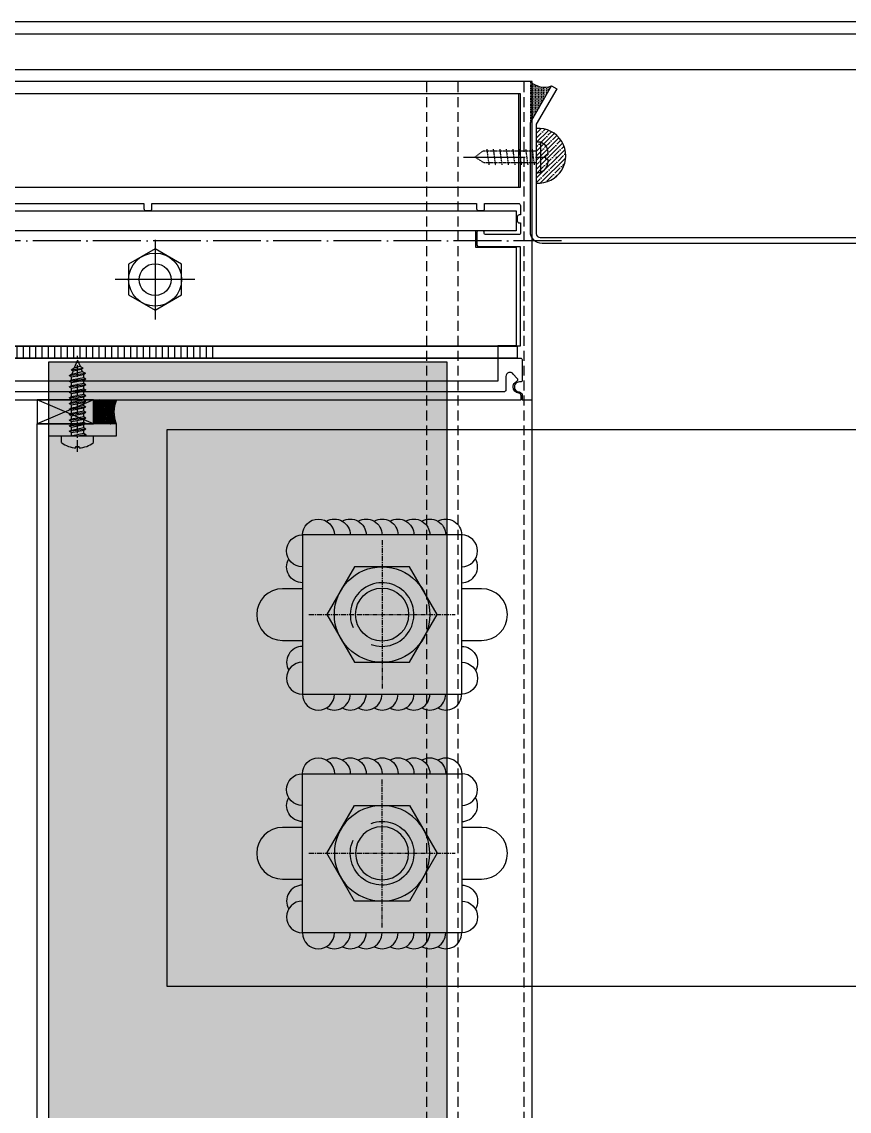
# Model space of a CAD drawing. Header units: millimetres. Extents: x 0 to 119933, y -45162 to 41221.
# Drawn here: x 11409.7 to 11617.7, y 2502.8 to 2776.6 of the extents above; entities that cross this region are included whole.
import ezdxf

# ---------------------------------------------------------------- set-up
doc = ezdxf.new("R2010")
doc.units = ezdxf.units.MM
for name, pattern in [('ACAD_ISO04W100', [30, 24, -3, 0, -3]), ('CENTER', [2, 1.25, -0.25, 0.25, -0.25]), ('CENTER2', [28.575000000000003, 19.05, -3.175, 3.175, -3.175]), ('DASH', [0.35, 0.25, -0.1]), ('HIDDEN', [0.375, 0.25, -0.125]), ('HIDDEN2', [0.1875, 0.125, -0.0625])]:
    doc.linetypes.add(name, pattern=pattern)
for name, color, linetype in [('AIX', 9, 'CENTER'), ('CASTFIX', 1, 'Continuous'), ('F-Alum', 4, 'Continuous'), ('F-Bolt', 32, 'Continuous'), ('F-center', 6, 'ACAD_ISO04W100'), ('F-Glass', 5, 'Continuous'), ('F-Misc', 8, 'Continuous'), ('F-SSTEEL', 3, 'Continuous'), ('F-steel', 3, 'Continuous'), ('GASK', 8, 'Continuous'), ('Hatch', 8, 'Continuous'), ('INSUL', 8, 'Continuous'), ('POCHET', 8, 'Continuous'), ('SC', 6, 'Continuous'), ('WELDING VW', 8, 'Continuous'), ('中心线', 1, 'CENTER2'), ('其他', 4, 'Continuous'), ('螺栓钉类', 241, 'Continuous')]:
    doc.layers.add(name, color=color, linetype=linetype)
pattern_1 = [(90, (-75213.38780109814, 13891.43160527718), (-1.5875, 1.110717624846116e-15), [])]

# ---------------------------------------------------------------- blocks, each defined once
blk = doc.blocks.new('N10TR16')
at = {"layer": 'CASTFIX'}
for p, q in [((0.2560000000012224, 4.750000018964784), (-0.9939999999987776, 4.750000018964784)), ((-0.9939999999987776, 4.750000018964784), (-0.9939999999987776, -4.749999981035216)), ((0.2560000000012224, 4.750000018964784), (0.2560000000012224, -4.749999981035216)), ((-3.293999999994412, 1.500000018964784), (-3.293999999994412, 0.7000226781128731)), ((-2.543999999994412, 0.5000283536755887), (-3.293999999994412, 0.7000226781128731)), ((-2.543999999994412, 0.5000283536755887), (-2.543999999994412, -0.4999716463535151)), ((-2.543999999994412, -0.4999716463535151), (-3.293999999994412, -0.6999773219176859)), ((-3.293999999994412, -0.6999773219176859), (-3.293999999994412, -1.499999981035216)), ((0.2560000000012224, -4.749999981035216), (-0.9939999999987776, -4.749999981035216))]:
    blk.add_line(p, q, dxfattribs=at)
at = {"layer": 'CASTFIX', "color": 9, "linetype": 'CENTER2'}
blk.add_line((22.76322755155707, 1.89647835213691e-08), (-6.121367363637546, 1.89647835213691e-08), dxfattribs=at)
at = {"layer": 'CASTFIX', "color": 8, "linetype": 'HIDDEN2'}
for p, q in [((0.2560000000012224, 1.800000018964056), (16.8402498505493, 1.800000018964056)), ((1.555820079396653, 2.400000018966239), (0.9127091534683132, -2.399999981036672)), ((3.555820079396653, 2.400000018966239), (2.912709153468313, -2.399999981036672)), ((5.555820079396653, 2.400000018966239), (4.912709153468313, -2.399999981036672)), ((7.555820079396653, 2.400000018966239), (6.912709153468313, -2.399999981036672)), ((9.555820079396653, 2.400000018966239), (8.912709153468313, -2.399999981036672)), ((11.55582007939665, 2.400000018966239), (10.91270915346831, -2.399999981036672)), ((13.55582007939665, 2.400000018966239), (12.91270915346831, -2.399999981036672)), ((15.55582007939665, 2.400000018966239), (14.91270915346831, -2.399999981036672)), ((16.32121739130525, -1.799999981034489), (19.25600000000122, 1.89647835213691e-08)), ((19.25600000000122, 1.89647835213691e-08), (16.8402498505493, 1.800000018964056)), ((0.2560000000012224, -1.799999981034489), (16.32121739130525, -1.799999981034489))]:
    blk.add_line(p, q, dxfattribs=at)
at = {"layer": 'CASTFIX'}
for centre, radius, start, end in [((0.378151981109113, 1.340092463105975), 3.675631999908523, 111.9199292039428, 177.5065728460662), ((0.378151981109113, -1.340092425176408), 3.675631999908295, 182.4934271539338, 248.0800707960572)]:
    blk.add_arc(centre, radius, start, end, dxfattribs=at)
blk = doc.blocks.new('*U49')
at = {"layer": '中心线', "color": 1, "linetype": 'CENTER', "ltscale": 2.357947691000002}
blk.add_line((5.684341886080801e-13, -4.054319021158165), (5.684341886080801e-13, 20.04217069582407), dxfattribs=at)
at = {"layer": '其他', "color": 4, "linetype": 'Continuous'}
for p, q in [((-1.611203967957408, 16.57356004946749), (1.433934520224852, 17.00152635438093)), ((-1.122044918358597, 16.29114394050512), (0.9447754706260412, 16.71911024541845)), ((-0.8145466848096703, 17.03351034634466), (0.6372772370771145, 17.46147665125824)), ((-2.109999999999332, 15.1034588387781), (1.981932402762027, 15.67854243420783)), ((-2.109999999999332, 13.70345883877815), (2.110000000000582, 14.29654116122205)), ((-1.549999999999386, 14.78014268803193), (1.492773353163216, 15.39612632524532)), ((-1.549999999999386, 14.02677498952423), (1.550000000000637, 14.61985731196827)), ((-1.549999999999386, 13.38014268803192), (1.550000000000637, 13.97322501047583)), ((-1.474060343241945, 15.44130352758725), (1.185275119614289, 16.13849273108517)), ((-2.109999999999332, 12.30345883877814), (2.110000000000582, 12.89654116122205)), ((-2.109999999999332, 10.90345883877814), (2.110000000000582, 11.49654116122204)), ((-1.549999999999386, 12.62677498952422), (1.550000000000637, 13.21985731196827)), ((-1.549999999999386, 11.98014268803192), (1.550000000000637, 12.57322501047582)), ((-1.549999999999386, 11.22677498952422), (1.550000000000637, 11.81985731196826)), ((-1.549999999999386, 10.58014268803191), (1.550000000000637, 11.17322501047582)), ((-2.109999999999332, 9.50345883877813), (2.110000000000582, 10.09654116122204)), ((-2.109999999999332, 8.103458838778124), (2.110000000000582, 8.69654116122203)), ((-1.549999999999386, 9.82677498952421), (1.550000000000637, 10.41985731196826)), ((-1.549999999999386, 9.180142688031907), (1.550000000000637, 9.773225010475812)), ((-1.549999999999386, 8.426774989524205), (1.550000000000637, 9.019857311968252)), ((-1.549999999999386, 7.780142688031901), (1.550000000000637, 8.373225010475807)), ((-2.109999999999332, 6.703458838778118), (2.110000000000582, 7.296541161222024)), ((-2.109999999999332, 5.303458838778113), (2.110000000000582, 5.896541161222018)), ((-1.549999999999386, 7.026774989524199), (1.550000000000637, 7.619857311968246)), ((-1.549999999999386, 6.380142688031896), (1.550000000000637, 6.973225010475801)), ((-1.549999999999386, 5.626774989524193), (1.550000000000637, 6.219857311968241)), ((-1.549999999999386, 4.98014268803189), (1.550000000000637, 5.573225010475795)), ((-2.109999999999332, 3.903458838778107), (2.110000000000582, 4.496541161222012)), ((-2.109999999999445, 2.503458838778101), (2.110000000000582, 3.096541161222007)), ((-1.549999999999386, 4.226774989524188), (1.550000000000637, 4.819857311968235)), ((-1.549999999999386, 3.580142688031884), (1.550000000000637, 4.17322501047579)), ((-1.549999999999386, 2.826774989524182), (1.550000000000637, 3.419857311968229)), ((-1.549999999999386, 2.180142688031879), (1.550000000000637, 2.773225010475784)), ((-2.109999999999445, 1.103458838778096), (2.110000000000582, 1.696541161222001)), ((-1.689951005759895, -2.842170943040401e-14), (1.550000000000637, 0.619857311968218)), ((-1.549999999999386, 1.426774989524176), (1.550000000000637, 2.019857311968224)), ((-1.549999999999386, 0.7801426880318729), (1.550000000000637, 1.373225010475778)), ((3.410605131648481e-13, 5.684341886080801e-14), (2.110000000000582, 0.2965411612219953))]:
    blk.add_line(p, q, dxfattribs=at)
at = {"layer": '螺栓钉类', "color": 241, "linetype": 'Continuous'}
for p, q in [((-1.611203967957408, 16.57356004946749), (-0.8145466848096703, 17.03351034634468)), ((-1.611203967957408, 16.57356004946749), (-1.122044918358597, 16.29114394050512)), ((6.821210263296962e-13, 19.00000000000003), (-0.8145466848096703, 17.03351034634466)), ((5.684341886080801e-13, 19.00000000000003), (0.6372772370771145, 17.46147665125829)), ((0.6372772370771145, 17.46147665125824), (1.433934520224852, 17.00152635438093)), ((0.9447754706260412, 16.71911024541845), (1.433934520224852, 17.00152635438093)), ((0.9447754706260412, 16.71911024541845), (1.185275119614175, 16.13849273108517)), ((-2.109999999999332, 15.1034588387781), (-1.549999999999386, 15.42677498952423)), ((-2.109999999999332, 15.1034588387781), (-1.549999999999386, 14.78014268803193)), ((-2.109999999999332, 13.70345883877809), (-1.549999999999386, 14.02677498952423)), ((-2.109999999999332, 13.70345883877809), (-1.549999999999386, 13.38014268803192)), ((-1.549999999999386, 15.42677498952423), (-1.474060343241945, 15.44130352758725)), ((-1.549999999999386, 14.0267749895242), (-1.549999999999386, 14.78014268803196)), ((-1.122044918358597, 16.29114394050515), (-1.474060343241945, 15.44130352758725)), ((1.185275119614289, 16.13849273108517), (1.981932402762027, 15.67854243420783)), ((1.492773353163216, 15.39612632524529), (1.981932402762027, 15.67854243420783)), ((1.492773353163216, 15.39612632524532), (1.550000000000637, 15.25796897832146)), ((1.550000000000637, 14.61985731196827), (1.550000000000637, 15.25796897832146)), ((1.550000000000637, 14.61985731196827), (2.110000000000582, 14.29654116122205)), ((1.550000000000637, 13.97322501047583), (2.110000000000582, 14.29654116122205)), ((1.550000000000637, 13.21985731196824), (1.550000000000637, 13.9732250104758)), ((-2.109999999999332, 12.30345883877808), (-1.549999999999386, 12.62677498952422)), ((-2.109999999999332, 12.30345883877808), (-1.549999999999386, 11.98014268803192)), ((-2.109999999999332, 10.90345883877808), (-1.549999999999386, 11.22677498952422)), ((-1.549999999999386, 12.62677498952422), (-1.549999999999386, 13.38014268803195)), ((-1.549999999999386, 11.22677498952419), (-1.549999999999386, 11.98014268803198)), ((1.550000000000637, 13.21985731196827), (2.110000000000582, 12.89654116122205)), ((1.550000000000637, 12.57322501047582), (2.110000000000582, 12.89654116122205)), ((1.550000000000637, 11.81985731196818), (1.550000000000637, 12.5732250104758)), ((1.550000000000637, 11.81985731196826), (2.110000000000582, 11.49654116122204)), ((1.550000000000637, 11.17322501047582), (2.110000000000582, 11.49654116122204)), ((1.550000000000637, 10.4198573119682), (1.550000000000637, 11.17322501047582)), ((-2.109999999999332, 10.90345883877808), (-1.549999999999386, 10.58014268803191)), ((-2.109999999999332, 9.503458838778073), (-1.549999999999386, 9.82677498952421)), ((-2.109999999999332, 9.503458838778073), (-1.549999999999386, 9.180142688031907)), ((-2.109999999999332, 8.103458838778067), (-1.549999999999386, 8.426774989524205)), ((-1.549999999999386, 9.826774989524182), (-1.549999999999386, 10.58014268803188)), ((-1.549999999999386, 8.426774989524205), (-1.549999999999386, 9.180142688031964)), ((1.550000000000637, 10.41985731196826), (2.110000000000582, 10.09654116122204)), ((1.550000000000637, 9.773225010475812), (2.110000000000582, 10.09654116122204)), ((1.550000000000637, 9.019857311968224), (1.550000000000637, 9.773225010475812)), ((1.550000000000637, 9.019857311968252), (2.110000000000582, 8.69654116122203)), ((1.550000000000637, 8.373225010475807), (2.110000000000582, 8.69654116122203)), ((1.550000000000637, 7.619857311968218), (1.550000000000637, 8.373225010475807)), ((-2.109999999999332, 8.103458838778067), (-1.549999999999386, 7.780142688031901)), ((-2.109999999999332, 6.703458838778062), (-1.549999999999386, 7.026774989524199)), ((-2.109999999999332, 6.703458838778062), (-1.549999999999386, 6.380142688031896)), ((-2.109999999999332, 5.303458838778056), (-1.549999999999386, 5.626774989524193)), ((-1.549999999999386, 7.026774989524199), (-1.549999999999386, 7.78014268803193)), ((-1.549999999999386, 5.626774989524193), (-1.549999999999386, 6.380142688031924)), ((1.550000000000637, 7.619857311968246), (2.110000000000582, 7.296541161222024)), ((1.550000000000637, 6.973225010475801), (2.110000000000582, 7.296541161222024)), ((1.550000000000637, 6.219857311968269), (1.550000000000637, 6.973225010475801)), ((1.550000000000637, 6.219857311968241), (2.110000000000582, 5.896541161222018)), ((1.550000000000637, 5.573225010475795), (2.110000000000582, 5.896541161222018)), ((1.550000000000637, 4.819857311968235), (1.550000000000637, 5.573225010475738)), ((-2.109999999999332, 5.303458838778056), (-1.549999999999386, 4.98014268803189)), ((-2.109999999999332, 3.90345883877805), (-1.549999999999386, 4.226774989524188)), ((-2.109999999999332, 3.90345883877805), (-1.549999999999386, 3.580142688031884)), ((-2.109999999999332, 2.503458838778045), (-1.549999999999386, 2.826774989524182)), ((-1.549999999999386, 4.226774989524188), (-1.549999999999386, 4.980142688031918)), ((-1.549999999999386, 2.826774989524154), (-1.549999999999386, 3.580142688031913)), ((1.550000000000637, 4.819857311968235), (2.110000000000582, 4.496541161222012)), ((1.550000000000637, 4.17322501047579), (2.110000000000582, 4.496541161222012)), ((1.550000000000637, 3.419857311968258), (1.550000000000637, 4.173225010475818)), ((1.550000000000637, 3.419857311968229), (2.110000000000582, 3.096541161222007)), ((1.550000000000637, 2.773225010475784), (2.110000000000582, 3.096541161222007)), ((1.550000000000637, 2.019857311968252), (1.550000000000637, 2.773225010475812)), ((-3.999999999999432, -1.723475382979757), (-3.999999999999432, 5.684341886080801e-14)), ((-3.999999999999432, 5.684341886080801e-14), (-1.749999999999432, 2.842170943040401e-14)), ((-2.109999999999332, 2.503458838778045), (-1.549999999999386, 2.180142688031879)), ((-2.109999999999332, 1.103458838778039), (-1.549999999999386, 1.426774989524176)), ((-2.109999999999332, 1.103458838778039), (-1.549999999999386, 0.7801426880318729)), ((-1.749999999999432, 2.842170943040401e-14), (2.310000000000628, -2.842170943040401e-14)), ((-1.549999999999386, 1.426774989524176), (-1.549999999999386, 2.180142688031907)), ((-1.549999999999386, 0.2000000000000171), (-1.549999999999386, 0.7801426880318729)), ((1.550000000000637, 2.019857311968224), (2.110000000000582, 1.696541161222001)), ((1.550000000000637, 1.373225010475778), (2.110000000000582, 1.696541161222001)), ((1.550000000000637, 0.619857311968218), (1.550000000000637, 1.373225010475778)), ((1.550000000000637, 0.619857311968218), (2.110000000000582, 0.2965411612219953)), ((2.110000000000582, 0.1999999999999602), (2.110000000000582, 0.2965411612219668)), ((-0.3999999999994088, -3.087680633323401), (-0.3999999999994088, -2.69999999999996)), ((-0.3999999999994088, -2.69999999999996), (0.4000000000006594, -2.69999999999996)), ((0.4000000000006594, -3.087680633323401), (0.4000000000006594, -2.69999999999996)), ((2.310000000000628, -2.842170943040401e-14), (4.000000000000568, -2.842170943040401e-14)), ((4.000000000000568, -1.723475382979757), (4.000000000000568, -2.842170943040401e-14))]:
    blk.add_line(p, q, dxfattribs=at)
for centre, radius, start, end in [((-1.749999999999432, 0.2000000000000171), 0.2, 270, 0), ((2.310000000000628, 0.1999999999999602), 0.2, 180, 270), ((5.684341886080801e-13, 3.400000000000034), 6.5, 232.020127555146, 266.4718766587112), ((5.684341886080801e-13, 3.400000000000034), 6.5, 273.5281233412887, 307.9798724448539)]:
    blk.add_arc(centre, radius, start, end, dxfattribs=at)
blk = doc.blocks.new('*U83')
at = {"layer": 'GASK'}
blk.add_lwpolyline([(0, -14.1830304988689), (0, 0), (-5.999999999999968, 0), (-5.999999999999968, -14.1830304988689)], close=True, dxfattribs=at)
for points in [[(0, -14.1830304988689), (-5.999999999999968, 0)], [(-5.999999999999968, -14.1830304988689), (0, 0)]]:
    blk.add_lwpolyline(points, dxfattribs=at)
blk = doc.blocks.new('*U390')
at = {"layer": 'AIX'}
for p, q in [((-1.4210854715202e-14, -18.37947958776873), (-1.4210854715202e-14, 18.37947958776867)), ((-18.66666666666668, 9.473903143468e-15), (18.66666666666665, 9.473903143468e-15))]:
    blk.add_line(p, q, dxfattribs=at)
at = {"layer": 'SC'}
blk.add_lwpolyline([(11.99999999999999, 6.928203230275481), (-1.4210854715202e-14, 13.85640646055099), (-12.00000000000001, 6.928203230275481), (-12.00000000000001, -6.928203230275537), (-1.4210854715202e-14, -13.85640646055105), (11.99999999999999, -6.928203230275537)], close=True, dxfattribs=at)
for centre, radius in [((-1.4210854715202e-14, 9.473903143468e-15), 11.99999999999997), ((-1.4210854715202e-14, -2.842170943040401e-14), 6.666666666666666)]:
    blk.add_circle(centre, radius, dxfattribs=at)
blk.add_arc((-1.4210854715202e-14, -2.842170943040401e-14), 8, 339.9386751139761, 294.2424867200839, dxfattribs=at)
blk = doc.blocks.new('*U391')
at = {"layer": 'AIX'}
for p, q in [((-1.4210854715202e-14, -18.37947958776873), (-1.4210854715202e-14, 18.37947958776867)), ((-18.66666666666668, 9.473903143468e-15), (18.66666666666665, 9.473903143468e-15))]:
    blk.add_line(p, q, dxfattribs=at)
at = {"layer": 'SC'}
blk.add_lwpolyline([(11.99999999999999, 6.928203230275481), (-1.4210854715202e-14, 13.85640646055099), (-12.00000000000001, 6.928203230275481), (-12.00000000000001, -6.928203230275537), (-1.4210854715202e-14, -13.85640646055105), (11.99999999999999, -6.928203230275537)], close=True, dxfattribs=at)
for centre, radius in [((-1.4210854715202e-14, 9.473903143468e-15), 11.99999999999997), ((-1.4210854715202e-14, -2.842170943040401e-14), 6.666666666666666)]:
    blk.add_circle(centre, radius, dxfattribs=at)
blk.add_arc((-1.4210854715202e-14, -2.842170943040401e-14), 8, 339.9386751139761, 294.2424867200839, dxfattribs=at)
blk = doc.blocks.new('*U373')
at = {"layer": 'WELDING VW'}
for centre, end in [((4, -4.996003610813204e-16), 180), ((8, -4.996003610813204e-16), 120)]:
    blk.add_arc(centre, 4, 0, end, dxfattribs=at)
blk = doc.blocks.new('*U374')
at = {"layer": 'WELDING VW'}
for centre, start in [((4, 4.996003610813204e-16), 180), ((8, 4.996003610813204e-16), 240), ((12, 4.996003610813204e-16), 240), ((16, 4.996003610813204e-16), 240), ((20, 4.996003610813204e-16), 240), ((24, 4.996003610813204e-16), 240), ((28, 4.996003610813204e-16), 240), ((32, 4.996003610813204e-16), 240), ((36, 4.996003610813204e-16), 240)]:
    blk.add_arc(centre, 4, start, 0, dxfattribs=at)
blk = doc.blocks.new('*U388')
at = {"layer": 'INSUL', "lineweight": 0}
h = blk.add_hatch(dxfattribs=at)
h.set_pattern_fill('岩棉', color=256, scale=100, style=0, pattern_type=2)
h.set_pattern_definition([(171.78891, (53.300008, 199.047619), (-673.2017241561263, 100.0000024861343), [3.334189, -696.8453999999999]), (146.908661, (56.22287299999999, 197.142857), (-158.400404383208, 100.0000013838884), [3.488733, -729.14512]), (132.32733, (58.39145, 194.761905), (-178.2004572863525, 199.9999991336096), [3.220506, -673.0858000000001]), (114.796992, (59.71145300000001, 191.904762), (-39.60010136608867, 99.99999941106627), [3.147328, -327.32212]), (91.62022409999996, (59.805739, 188.571429), (-19.80005000361191, 599.9999997105077), [3.334667, -696.9453000000001]), (82.82482490000001, (50.094286, 111.428571), (138.6003494418545, 1099.99999703413), [77.75173799999999, -16250.113]), (97.17517500000001, (69.705765, 111.428571), (-138.6003524828371, 1099.999996651516), [77.75173799999999, -16250.113]), (88.37977579999999, (59.994311, 188.571429), (19.80004305400807, 599.9999999021459), [3.334667, -696.9453000000001]), (65.203007, (60.088597, 191.904762), (39.60010129581894, 99.99999955872296), [3.147327999999999, -327.32212]), (47.67266910000001, (61.408601, 194.761905), (178.2004567313952, 199.9999997012696), [3.220506, -673.0858000000001]), (33.09133830000001, (63.577178, 197.142857), (158.4004028750618, 100.0000036376688), [3.488733, -729.14512]), (8.211089519999998, (66.50004200000001, 199.047619), (673.2017245654226, 99.99999981557866), [3.334189, -696.8453999999999]), (87.16616460000002, (50, 109.52381), (19.80004178584671, 300.0000003017782), [1.907094, -398.5826499999999]), (103.901385, (50.47143, 107.619048), (-79.20020264660533, 299.9999996283441), [1.962234, -410.1069900000001]), (111.603615, (51.225717, 105.714286), (-19.80005052895802, 99.99999996627346), [2.048675, -105.50674]), (122.761347, (52.451435, 103.809524), (-59.40015357165495, 99.99999895630117), [2.265061, -473.39773]), (138.290552, (54.054296, 102.380952), (-118.8003028617563, 100.0000020556398), [2.147087, -448.74108]), (152.003514, (55.845729, 101.428571), (-178.2004575064848, 99.99999862560198), [2.028857, -424.0311900000002]), (166.477202, (57.825734, 100.952381), (-396.0010138359246, 100.0000032088846), [2.036462, -425.6205499999999]), (167.070755, (59.900025, 100.47619), (-415.8010658158154, 99.99999981188667), [2.128248, -444.80388]), (12.9292444, (59.900025, 100.47619), (415.8010659680223, 99.99999935621649), [2.128248, -444.80388]), (13.5227975, (61.97431599999999, 100.952381), (396.0010147085893, 99.99999975312382), [2.036462, -425.6205499999999]), (27.99648529999999, (63.954321, 101.428571), (198.0005052749504, 100.0000036439555), [2.028857, -424.0311900000001]), (41.70944699999999, (65.74575499999999, 102.380952), (118.8003019456718, 100.0000029682972), [2.147087, -448.7410799999999]), (57.23865219999999, (67.34861599999999, 103.809524), (198.0005044485324, 300.0000016678519), [2.265060999999999, -473.3977299999999]), (68.396384, (68.574333, 105.714286), (19.80005041478078, 100.0000003570638), [2.048675, -105.50674]), (76.098615, (69.328621, 107.619048), (19.80005075413857, 99.99999951570958), [1.962234, -410.1069899999999]), (92.83383529999998, (69.800051, 109.52381), (-19.80005025124201, 299.9999998913794), [1.907094000000001, -398.5826500000001])])
h.paths.add_polyline_path([(0, 0), (1122.444924775991, 0), (1122.444924775991, 100), (0, 100)])
at = {"layer": 'INSUL'}
blk.add_lwpolyline([(0, 0), (1122.444924775991, 0), (1122.444924775991, 100), (0, 100)], close=True, dxfattribs=at)
blk = doc.blocks.new('A$C7C915CBD')
at = {"layer": 'POCHET', "ltscale": 10}
for p, q in [((0, 10), (0, -10)), ((9.999999999998181, 0, 1.027965127767488e-09), (-10.00000000000182, 0, 1.027965127767488e-09))]:
    blk.add_line(p, q, dxfattribs=at)
at = {"layer": 'POCHET', "ltscale": 10, "elevation": 1.027965127767488e-09}
blk.add_lwpolyline([(6.666666666669698, 3.849001794602373), (-1.818989403545856e-12, 7.698003589197469), (-6.666666666673336, 3.849001794602373), (-6.666666666673336, -3.849001794587821), (-1.818989403545856e-12, -7.698003589190193), (6.666666666669698, -3.849001794587821)], close=True, dxfattribs=at)
at = {"layer": 'POCHET', "ltscale": 10}
for radius in [6.666666666666666, 4]:
    blk.add_circle((-1.818989403545856e-12, 0, 2.055930255534977e-09), radius, dxfattribs=at)
blk = doc.blocks.new('A$Ccb7f10ee')
at = {"layer": 'Hatch'}
h = blk.add_hatch(dxfattribs=at)
h.set_pattern_fill('ANSI31', color=256, angle=404.9999999999999, style=0)
h.set_pattern_definition(pattern_1)
h.paths.add_polyline_path([(81.63758955404774, -26.48932928912109), (184.6234217901147, -26.48932928894646), (184.6234217901147, -29.48932928894646), (81.63758955404774, -29.48932928912109)])
h = blk.add_hatch(dxfattribs=at)
h.set_pattern_fill('ANSI31', color=256, angle=404.9999999999999, style=0)
h.set_pattern_definition(pattern_1)
h.paths.add_polyline_path([(81.63758955404774, -26.48932928912109), (184.6234217901147, -26.48932928894646), (184.6234217901147, -29.48932928894646), (81.63758955404774, -29.48932928912109)])
at = {"layer": 'F-Alum'}
for points in [[(261.0000000000573, -29.49999486788874, -0.4142135643336874), (261.5000000000573, -29.99999487120658), (261.4999999899292, -31.51770916441455), (261.4999999697311, -35.00000006420305, -0.4142135604130354), (260.9999999697311, -35.50000006082701), (260.8209603032437, -35.50000006082701, 1.018192016017547), (260.724144870007, -38.00174560653977, -0.3119607695032745), (261.4999999732818, -38.99016762065003), (261.4999999732818, -40), (263.9999999999991, -40.00000000098953), (263.9999999999991, -6.005881914519705), (263.9999615543629, -6.005881914519705), (263.9999615543629, 5.994118085480295), (263.9999999999991, 5.994118085480295), (263.9999999999991, 39.99874352334882), (52.03722643735819, 39.99874352331972)], [(120.0723298411831, 9.364234443812165), (166.4134147856166, 9.364232732215896), (166.4134147856166, 8.064232730888762, 0.414213562373095), (166.9134147856166, 7.564232730888762), (167.913414785733, 7.564232730888762, 0.414213562373095), (168.413414785733, 8.064232730888762), (168.413414785733, 9.364232732215896), (250.0081176311351, 9.364232732245), (250.0081176311351, 8.064232732256642, 0.414213562373095), (250.5081176311351, 7.564232732256642), (251.5081176312515, 7.564232732256642, 0.414213562373095), (252.0081176312515, 8.064232732256642), (252.0081176312515, 9.364232732245), (260.5081176312515, 9.364232732245, -0.4142135623730951), (261.0081176312515, 8.864232732245), (261.0081176336962, 6.488816553202923), (260.7081176313213, 6.488816553202923, 0.414213562373095), (260.2081176313213, 5.988816553202923), (260.2081176313213, 4.988816553086508, 0.414213562373095), (260.7081176313213, 4.488816553086508), (261.0081176312515, 4.488816553086508), (261.0081176312515, 1.807099015539279, -0.4142135623730951), (260.7581176312515, 1.557099015539279), (252.2081176312049, 1.557099015568383, -0.4142135623659913), (251.9081176312748, 1.857099015614949), (251.9081176312748, 2.188816553127253, 0.414213562373095), (251.6081176312282, 2.488816553144716), (250.4081176312748, 2.488816553144716, 0.4142135623740711), (250.1081176312282, 2.188816553127253), (250.1081176311118, -1.142900984443258, 0.4142135623720742), (250.4081176311583, -1.442900984431617), (261.0000000069258, -1.442900984460721), (261.0000001151338, -26.48932928894646), (58.52534418104915, -26.4893292892084)], [(79.83423369375669, -39.99999694139115), (261.1999999732352, -40.00005905580474), (261.1999999732352, -39.00434738962213, 0.3167602136099132), (260.6138035896574, -38.28630470362259, -0.3884746722357249), (259.2120036772094, -36.75435066816863), (259.2120036772094, -36.54423901735572, -0.2485661947125272), (260.0681539446223, -35.35808916878887, 0.4929598416309032), (260.2332524334188, -34.59510650724405), (259.2258444339377, -33.56127648759866, 0.7580497164828303), (257.3717871278632, -34.08145541627891), (257.3717871278632, -37.49664525006665, -0.414213562373095), (256.8717871278632, -37.99664525006665), (240.8412747518232, -38.00301185739227), (85.61011027170025, -37.99829144240357)]]:
    blk.add_lwpolyline(points, format="xyb", dxfattribs=at)
for points in [[(59.53723959927447, -29.48936448741006), (261.0000000000573, -29.48936448735185)], [(249.7430541776112, 2.488816553144716), (249.7430541776112, -1.65727346384665), (259.9888010101849, -1.65727346384665), (259.9888010101849, -26.40889351896476), (255.3482580178525, -26.40889351896476), (255.3482580178525, -35.26243386318674), (89.74645885008067, -35.26243386318674), (89.74645885008067, -26.40889351896476), (59.53654328599805, -26.40889351899386), (59.53654328599805, -1.657273463904858), (69.78229011857184, -1.657273463904858), (69.78229011857184, 2.488816553086508)]]:
    blk.add_lwpolyline(points, dxfattribs=at)
for points in [[(260.9999999999991, 13.364232732245), (58.53722684003878, 13.3642327322159), (58.53722684003878, 36.9987787217251), (260.9999999999991, 36.99877872178331)], [(59.53657659172313, 7.483438448223751), (259.98883431591, 7.483438448281959), (259.98883431591, 2.483438448281959), (59.53657659172313, 2.483438448223751)], [(81.63758955404774, -26.48932928912109), (260.2252209578864, -26.48932928894646), (260.2252209578864, -29.48932928894646), (81.63758955404774, -29.48932928912109)], [(81.63758955404774, -26.48932928912109), (260.2252209578864, -26.48932928894646), (260.2252209578864, -29.48932928894646), (81.63758955404774, -29.48932928912109)]]:
    blk.add_lwpolyline(points, close=True, dxfattribs=at)
at = {"layer": 'F-center', "ltscale": 0.5}
blk.add_line((271.3328309509589, 0), (-36.21133682237996, 0), dxfattribs=at)
blk.add_blockref('A$C7C915CBD', (169.2323418657543, -9.773693882394582))

msp = doc.modelspace()

# ---------------------------------------------------------------- hatches: boundary and pattern name
at = {"layer": 'F-Misc', "linetype": 'DASH'}
h = msp.add_hatch(dxfattribs=at)
h.set_pattern_fill('DOTS', color=256, scale=0.25, angle=90, style=0)
h.set_pattern_definition([(90, (1355.393330699801, -43883.30966738242), (0.396875, 0.1984375), [0, -0.396875])])
edge = h.paths.add_edge_path()
edge.add_line((11542.85233234445, 2760.48463534168), (11539.01744075507, 2753.842408267315))
edge.add_line((11539.01744075507, 2753.842408267315), (11538.81158296768, 2757.242558630853))
edge.add_line((11538.81158296768, 2757.242558630853), (11538.81991746686, 2760.701025483693))
edge.add_arc((11541.09321744217, 2765.383731511567), 5.205346148071763, 244.1049497915337, 289.7516538744071)
edge = h.paths.add_edge_path()
edge.add_arc((11537.41767418288, 2751.62759709626), 0.3673457039746168, -70.81097319912021, 10.810973203941899, ccw=False)
edge.add_line((11537.53841549035, 2751.280661363184), (11537.53841549035, 2761.581319933874))
edge.add_arc((11541.11573710222, 2765.416129863734), 5.244329996567346, 226.9895847174271, 244.0382023741314)
edge.add_line((11538.81991746678, 2760.701025483722), (11539.01744075505, 2753.842408267315))
edge.add_line((11539.01744075505, 2753.842408267315), (11537.77849999495, 2751.696499923273))
at = {"layer": 'F-Misc', "ltscale": 5}
h = msp.add_hatch(dxfattribs=at)
h.set_pattern_fill('ANSI35', color=8, scale=0.5, angle=180, style=0)
h.set_pattern_definition([(225, (14923.59262471562, 24872.61631661284), (1.122532015133643, -1.122532015133645), []), (225, (14922.47009221555, 24872.61631661284), (1.122532015133643, -1.122532015133645), [1.984375, -0.396875, 0, -0.396875])])
edge = h.paths.add_edge_path()
edge.add_arc((11539.57404396089, 2742.938486791943), 6.862568629501379, 265.4465348067886, 454.5534651932114)
edge.add_line((11539.02922924548, 2749.779395000689), (11539.02922924548, 2736.097578583198))
at = {"layer": 'F-Misc'}
h = msp.add_hatch(dxfattribs=at)
h.set_pattern_fill('ANSI36', color=256, scale=2, angle=90)
h.set_pattern_definition([(135, (-70126.30643270741, 7062.407091210596), (-0.4861359120657515, 0.1325825214724777), [0.625, -0.125, 0, -0.125])])
edge = h.paths.add_edge_path()
edge.add_line((11427.75749515223, 2681.582646510389), (11427.75749635321, 2675.582626027375))
edge.add_line((11427.75749635321, 2675.582626027375), (11433.5012458011, 2675.582626027375))
edge.add_arc((11440.16228047707, 2678.501797742647), 7.272616204477589, 154.9364540404788, 203.6652430698344, ccw=False)
edge.add_line((11433.5744646533, 2681.582646510389), (11427.75749515223, 2681.582646510389))

# ---------------------------------------------------------------- linework, layer by layer
at = {"layer": 'F-Alum'}
for p, q in [((11317.70192143531, 2764.578693573189, 0.8987018874000432), (11929.90682905351, 2764.578693573189, 5.182563235613503)), ((11538.01890792099, 1412.681826518936, -71157.70904061674), (11538.01837919866, 2761.581335428491, 14.52215592829142))]:
    msp.add_line(p, q, dxfattribs=at)
at = {"layer": 'F-Alum', "color": 8, "linetype": 'HIDDEN', "ltscale": 10}
for p, q in [((11511.56289976629, 1412.68182651914, 46924.43530969174), (11511.56289976629, 2761.581342134858, 46925.30797637578)), ((11519.37781467506, 1412.68182651914, 46925.92434905819), (11519.37781467506, 2761.581340117235, 46926.79701574223)), ((11536.01154326654, 1412.681826518965, 74044.60617714416), (11536.01154326657, 2761.581335946626, 74045.4788438282))]:
    msp.add_line(p, q, dxfattribs=at)
at = {"layer": 'F-Alum', "elevation": 0.8987018874000432}
msp.add_lwpolyline([(11944.90682905351, 2776.607740863896), (11274.01837930006, 2776.570647910296), (11274.01837930006, 2746.596328272892), (11317.70192143531, 2746.596328272892), (11317.70192143531, 2749.596328272892), (11277.01837930006, 2749.596328272892), (11277.01837930006, 2773.571022465767), (11941.90682905351, 2773.6076826145)], dxfattribs=at)
at = {"layer": 'F-Alum'}
for points, elevation in [([(11534.53841549035, 2734.946824546496), (11332.53210476204, 2734.946879242751), (11332.53210476204, 2758.58142523226), (11534.53841549035, 2758.581370536034)], 1.567144975365642), ([(11433.54579118913, 2675.582646510506), (11413.54579118913, 2675.582646510506), (11413.5578423874, 1574.713006974518), (11433.5578423874, 1574.713006974518), (11433.5578423874, 1577.713006974518), (11416.55783872733, 1577.713006974518), (11416.5457948492, 2672.582646510506), (11433.54579118913, 2672.582646510506)], 5.956157442282765)]:
    msp.add_lwpolyline(points, close=True, dxfattribs=dict(at, elevation=elevation))
at = {"layer": 'F-center', "ltscale": 0.5}
msp.add_line((11545.33178654886, 2721.582591785671, -0.6369810502822104), (11237.78084538662, 2721.582646510476, 0.8987018874000432), dxfattribs=at)
at = {"layer": 'F-Misc', "color": 8, "ltscale": 5}
for centre, radius, start, end in [((11541.09319503222, 2765.383313904022, -141581.1706491412), 5.204960685771391, 226.9243747231034, 289.7534395727013), ((11539.56544442449, 2742.938486904517, 68572.73366717585), 6.871168165157965, 265.6010375486807, 94.39898956095428)]:
    msp.add_arc(centre, radius, start, end, dxfattribs=at)
at = {"layer": 'F-Misc'}
msp.add_arc((11440.16228977531, 2678.501795951073, 6.828824126386557), 7.272625386125342, 154.9364722882029, 203.665225626336, dxfattribs=at)
at = {"layer": 'F-SSTEEL', "elevation": 0.02603520310238494}
msp.add_lwpolyline([(11539.0384156424, 2750.878737837949), (11539.03842215071, 2723.368449798814, 0.4142135623730951), (11540.03842215071, 2722.368449798814), (11744.57062406441, 2722.368449800677), (11769.08400094839, 2734.879428529821), (11769.69805149767, 2733.300074212981), (11745.16030742902, 2720.868449800677), (11540.53842215071, 2720.868449798814, -0.414213562373095), (11537.53842215071, 2723.868449798814), (11537.5384147084, 2751.280660008808), (11542.85233234445, 2760.48463534168), (11544.1513704501, 2759.73463534168)], format="xyb", close=True, dxfattribs=at)
at = {"layer": 'F-steel', "ltscale": 10, "elevation": 2.387741253531285}
msp.add_lwpolyline([(11674.01837928056, 2674.1399722606), (11674.01837928058, 2534.1399722606), (11446.28180010243, 2534.139972260513), (11446.28180010243, 2674.139972260513), (11674.01837928058, 2674.1399722606)], dxfattribs=at)
at = {"layer": 'F-steel', "ltscale": 10, "elevation": 1.541109772263255}
for points in [[(11480.28180010243, 2647.627942649007), (11480.28180010243, 2607.627942649007), (11520.28180010243, 2607.627942649007), (11520.28180010243, 2647.627942649007)], [(11480.28180010243, 2547.627942649007), (11480.28180010243, 2587.627942649007), (11520.28180010243, 2587.627942649007), (11520.28180010243, 2547.627942649007)]]:
    msp.add_lwpolyline(points, close=True, dxfattribs=at)
at = {"layer": 'F-steel', "ltscale": 10, "elevation": 2.387741253531285}
for points in [[(11480.28180010243, 2634.127942649007), (11475.28180010243, 2634.127942649007, 0.9999999999999999), (11475.28180010243, 2621.127942649007), (11480.28180010243, 2621.127942649007)], [(11520.28180010243, 2621.127942649007), (11525.28180010243, 2621.127942649007, 0.9999999999999999), (11525.28180010243, 2634.127942649007), (11520.28180010243, 2634.127942649007)], [(11480.28180010243, 2574.127942649007), (11475.28180010243, 2574.127942649007, 0.9999999999999999), (11475.28180010243, 2561.127942649007), (11480.28180010243, 2561.127942649007)], [(11520.28180010243, 2561.127942649007), (11525.28180010243, 2561.127942649007, 0.9999999999999999), (11525.28180010243, 2574.127942649007), (11520.28180010243, 2574.127942649007)]]:
    msp.add_lwpolyline(points, format="xyb", dxfattribs=at)

# ---------------------------------------------------------------- block references
at = {"layer": 'F-Alum'}
msp.add_blockref('A$Ccb7f10ee', (11274.01837930006, 2721.582646510476, 0.8726666842854574), dxfattribs=at)
at = {"layer": 'F-Bolt', "extrusion": (0, 0, -1), "xscale": 0.8135593220338982, "yscale": 0.8135593220338982, "zscale": -0.8135593220338982}
msp.add_blockref('N10TR16', (-11539.24668826015, 2742.60054471792, -0.8987018874000434), dxfattribs=at)
at = {"layer": 'F-Bolt', "rotation": 270}
msp.add_blockref('*U390', (11500.28180010243, 2627.627942649007, 2.387741253531285), dxfattribs=at)
at = {"layer": 'F-Bolt', "xscale": -1, "rotation": 270}
msp.add_blockref('*U391', (11500.28180010243, 2567.627942649007, 2.387741253531285), dxfattribs=at)
at = {"layer": 'F-Glass'}
msp.add_blockref('*U49', (11423.75493730395, 2672.581996775232, 42896.62042991032), dxfattribs=at)
at = {"layer": 'F-Misc', "rotation": 90.00000000000001}
msp.add_blockref('*U83', (11413.57446465336, 2681.582646510506, 6.828824126580992), dxfattribs=at)
at = {"layer": 'Hatch', "xscale": -1}
for name, p, rotation in [('*U374', (11480.28180010243, 2647.627942649007, 2.387741253531285), 180), ('*U373', (11480.28180010243, 2647.627942649007, 2.387741253531285), 90), ('*U373', (11520.28180010243, 2607.627942649007, 2.387741253531285), 270), ('*U374', (11480.28180010243, 2587.627942649007, 2.387741253531285), 180), ('*U373', (11480.28180010243, 2587.627942649007, 2.387741253531285), 90), ('*U373', (11520.28180010243, 2547.627942649007, 2.387741253531285), 270)]:
    msp.add_blockref(name, p, dxfattribs=dict(at, rotation=rotation))
at = {"layer": 'Hatch'}
for p, rotation in [((11520.28180010243, 2647.627942649007, 2.387741253531285), 270), ((11480.28180010243, 2607.627942649007, 2.387741253531285), 90.00000000000001), ((11520.28180010243, 2587.627942649007, 2.387741253531285), 270), ((11480.28180010243, 2547.627942649007, 2.387741253531285), 90.00000000000001)]:
    msp.add_blockref('*U373', p, dxfattribs=dict(at, rotation=rotation))
for p in [(11480.28180010243, 2607.627942649007, 2.387741253531285), (11480.28180010243, 2547.627942649007, 2.387741253531285)]:
    msp.add_blockref('*U374', p, dxfattribs=at)
at = {"layer": 'INSUL', "ltscale": 18000, "extrusion": (6.097445596511967e-10, 8.387207337774511e-10, -1), "rotation": 90.00000000000001}
msp.add_blockref('*U388', (-11416.55783872735, 1568.7129229606, -0.0260269264689187), dxfattribs=at)

doc.saveas('drawing.dxf')
